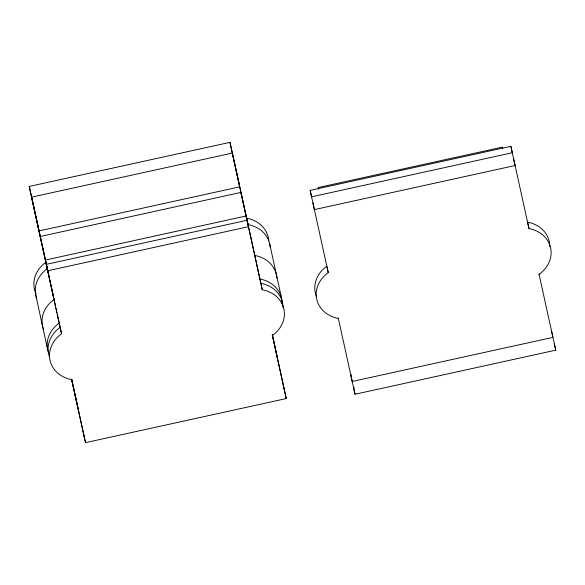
<?xml version="1.0" encoding="UTF-8"?>
<svg xmlns="http://www.w3.org/2000/svg" width="585" height="585" viewBox="0 0 585 585"><rect width="100%" height="100%" fill="white"/><g stroke="black" fill="none" stroke-linecap="round" stroke-linejoin="round"><path stroke-width="0.88" d="M229.978 142.352L239.704 186.856L38.976 230.936L29.25 186.432L229.978 142.352L248.069 224.596A30.574 26.179 -12.3 0 1 270.182 247.331M232.311 153.073L31.583 197.152L50.515 283.381M40.197 236.501L240.918 192.421L262.27 289.736A30.574 26.179 -12.3 0 1 283.9 308.997A30.574 26.179 -12.3 0 1 272.354 335.541L272.266 335.139M318.613 189.262L318.24 187.544L502.376 147.113L502.61 148.173M510.88 146.316L512.284 152.743L311.556 196.823L310.16 190.396L510.88 146.316L528.972 228.552A30.574 26.179 -12.3 0 1 550.609 247.813A30.574 26.179 -12.3 0 1 539.056 274.358L538.975 273.955M246.058 215.997L45.33 260.076L61.549 333.816A30.574 26.179 -12.3 0 0 50.003 360.36A30.574 26.179 -12.3 0 0 71.633 379.621L71.546 379.219M313.487 203.068L312.975 203.178L314.372 209.605L515.1 165.526L513.696 159.098L513.177 159.215M46.266 264.361L246.994 220.282M277.926 364.462L278.76 364.279M283.067 388.03L283.893 387.848M351.329 374.919L350.81 375.036L352.214 381.464L552.935 337.384L551.531 330.956M84.108 436.213L84.935 436.03M71.604 379.402L85.505 442.648L286.233 398.568L272.405 335.132M354.452 387.636L353.625 387.818L355.022 394.246L555.75 350.166L554.346 343.739M539.048 274.233L555.75 350.166M318.24 187.544L318.474 188.611M310.16 190.396L328.251 272.632A30.574 26.179 -12.3 0 0 316.704 299.176A30.574 26.179 -12.3 0 0 338.335 318.437L338.247 318.035M338.32 318.313L355.022 394.246M272.317 334.664L277.539 358.707M272.347 335.154L286.233 398.568M29.25 186.432L42.383 246.102M42.566 246.907L46.464 264.654M71.779 379.592L72.715 383.855M50.69 284.193L54.069 299.527A30.574 26.179 -12.3 0 0 43.546 329.435M75.684 397.705L71.619 379.234L72.24 381.786M75.845 398.414L76.313 400.549M76.467 401.259L78.032 408.359M528.972 228.552L527.575 222.124A30.574 26.179 -12.3 0 1 549.724 246.665M328.251 272.632L326.847 266.204A30.574 26.179 -12.3 0 0 316.324 296.105M269.7 243.85L281.568 298.277M262.27 289.736L246.665 218.161A30.574 26.179 -12.3 0 1 268.778 240.896M232.786 155.142L248.398 226.709L47.67 270.789L32.065 199.214M72.43 382.663L85.505 442.648M46.639 265.458L55.677 306.898M55.999 308.368L56.964 312.792M57.286 314.262L61.549 333.816M35.795 295.213L47.663 349.647M75.055 394.568L76.818 402.787M260.866 283.308A30.574 26.179 -12.3 0 1 283.023 307.849M49.615 357.289A30.574 26.179 -12.3 0 1 60.145 327.388M254.797 255.448A30.574 26.179 -12.3 0 1 276.91 278.182M36.818 298.577A30.574 26.179 -12.3 0 1 47.341 268.676M259.937 279.023A30.574 26.179 -12.3 0 1 282.087 303.564M48.687 353.004A30.574 26.179 -12.3 0 1 59.209 323.103M36.138 293.802A30.574 26.179 -12.3 0 1 45.944 262.241"/></g></svg>
